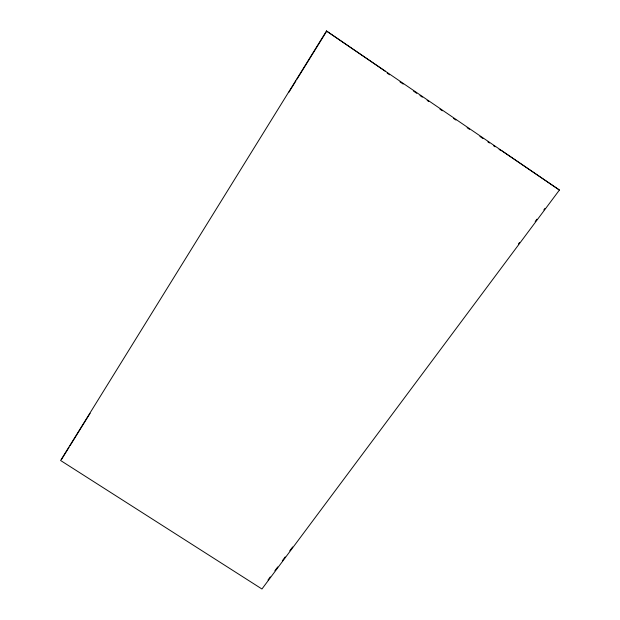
<?xml version="1.0" encoding="UTF-8"?>
<svg xmlns="http://www.w3.org/2000/svg" width="620" height="620" viewBox="0 0 620 620"><rect width="100%" height="100%" fill="white"/><g stroke="black" fill="none" stroke-linecap="round" stroke-linejoin="round"><path stroke-width="0.93" d="M326.476 31L60.59 460.489L261.942 589L559.411 190.038L326.476 31L385.493 71.377M61.512 459.482L69.029 447.338M70.037 445.718L90.094 413.315M288.874 92.295L295.934 80.894M296.941 79.267L326.686 31.232M268.018 579.979L270.304 576.91M274.885 570.764L277.745 566.928M282.325 560.782L285.185 556.946M289.765 550.8L292.625 546.964M518.421 244.009L519.576 242.459M535.176 221.534L536.912 219.201M543.841 209.901L544.995 208.351M499.085 149.529L500.743 150.265M559.411 190.038L501.572 150.637M387.198 73.144L389.593 74.78M399.985 81.871L403.178 84.056M413.571 91.148L416.764 93.333M419.965 95.511L422.36 97.154M427.157 100.425L428.753 101.517M439.944 109.159L442.339 110.794M453.53 118.428L455.925 120.071M467.116 127.705L469.518 129.34M479.903 136.439L483.104 138.617M487.893 141.895L489.498 142.98M493.489 145.708L495.093 146.8"/></g></svg>
